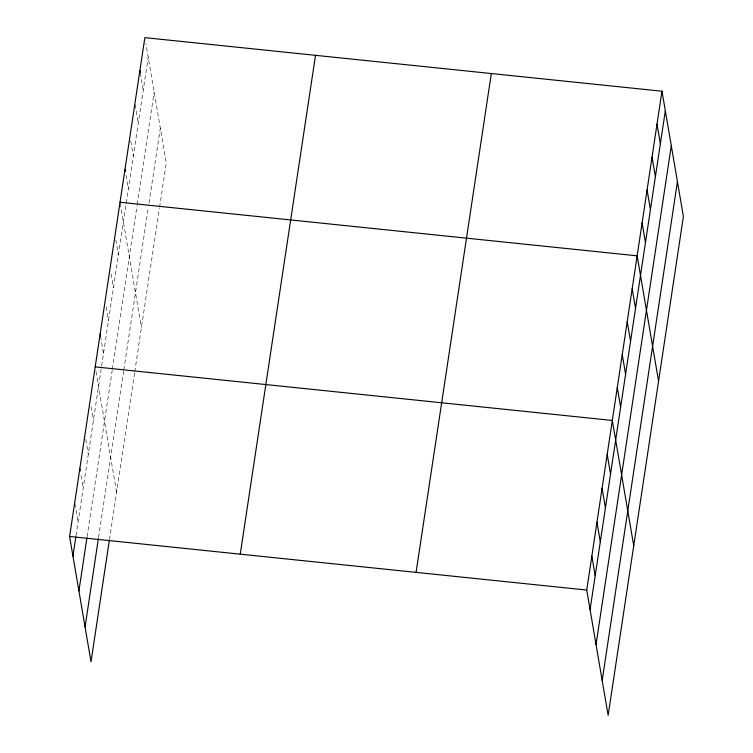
<?xml version="1.0" encoding="UTF-8"?>
<svg xmlns="http://www.w3.org/2000/svg" width="753" height="753" viewBox="0 0 753 753"><rect width="100%" height="100%" fill="white"/><g stroke="black" fill="none" stroke-linecap="round" stroke-linejoin="round"><path stroke-width="0.56" stroke-dasharray="3.77 2.82" d="M76.025 535.731L101.448 367.182M101.617 366.052L148.209 57.256M87.103 536.691L112.206 370.278M112.376 369.139L137.046 205.663M137.215 204.524L154.167 92.13M98.53 537.576L123.661 371.022M123.831 369.883L148.322 207.536M149.009 202.999L160.314 128.066M109.439 539.675L134.589 372.98M134.759 371.841L159.42 208.365M159.589 207.226L166.272 162.949L145.837 43.42M140.284 72.881L143.239 90.172M135.116 104.648L138.27 123.097M130.74 141.027L133.309 156.022M125.977 175.11L128.339 188.947M120.216 203.423L141.442 327.564M115.84 239.802L118.409 254.787M111.077 273.876L113.439 287.712M106.107 306.8L108.47 320.637M100.554 336.262L103.509 353.562M95.979 371.493L116.602 492.18M91.057 406.564L93.419 420.4M85.738 439.338L88.308 454.323M81.023 475.557L83.188 488.245M74.914 503.719L78.067 522.168"/><path stroke-width="1.13" d="M109.27 540.805L91.019 661.783L69.605 536.484L144.858 37.65L661.981 91.217L683.395 216.516L608.142 715.35L586.728 590.051L661.981 91.217M72.956 556.091L75.855 536.87M78.914 590.964L86.934 537.821M85.061 626.901L98.361 538.715M240.254 554.161L315.507 55.327M416.08 572.374L491.333 73.54M590.079 609.648L665.332 110.813M596.037 644.53L671.29 145.696M602.184 680.467L677.436 181.633M120.019 202.265L637.142 255.832L658.564 381.131M95.189 366.88L612.311 420.447L633.734 545.746M69.605 536.484L586.728 590.051M657.011 124.141L660.362 143.738M652.042 157.057L655.392 176.663M647.081 189.982L650.432 209.588M642.111 222.907L645.462 242.513M632.181 288.757L635.532 308.354M627.211 321.672L630.562 341.278M622.242 354.597L625.592 374.203M617.281 387.522L620.632 407.128M607.2 454.37L610.542 473.966M602.08 488.283L605.431 507.889M596.96 522.206L600.31 541.812M591.849 556.128L595.199 575.734M139.889 70.575L140.284 72.881M124.989 169.34L125.384 171.646M100.158 333.956L100.554 336.262M79.837 468.639L80.232 470.945"/></g></svg>
